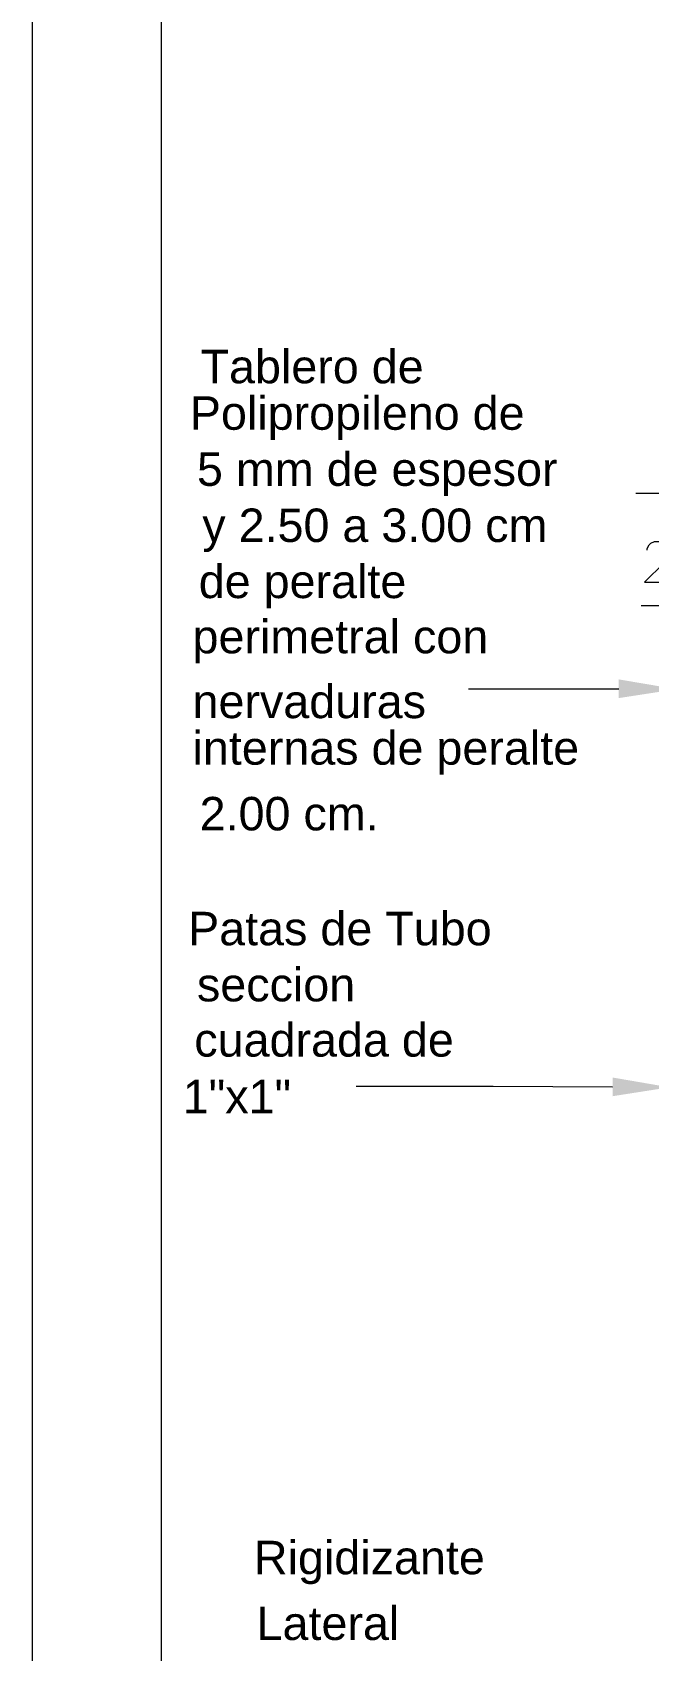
# Model space of a CAD drawing. Header units: inches. Extents: x 0.13 to 4.47, y 0.19 to 3.07.
# Drawn here: x 0.131 to 0.452, y 1.047 to 1.891 of the extents above; entities that cross this region are included whole.
import ezdxf

# ---------------------------------------------------------------- set-up
doc = ezdxf.new("R2010")
doc.units = ezdxf.units.IN
doc.header["$MEASUREMENT"] = 0
for name, color, linetype in [('PDF_PDF5_PDF12_PDF11_0', 7, 'Continuous'), ('PDF_PDF5_PDF12_PDF11_cotas', 7, 'Continuous'), ('PDF_PDF5_PDF12_PDF11_COTAS-01', 7, 'Continuous'), ('PDF_PDF5_PDF12_PDF11_PIEZAS', 7, 'Continuous'), ('PDF_Texto', 7, 'Continuous')]:
    doc.layers.add(name, color=color, linetype=linetype)
doc.styles.add('PDF Arial', font='arial.ttf')

msp = doc.modelspace()

# ---------------------------------------------------------------- linework, layer by layer
at = {"layer": 'PDF_PDF5_PDF12_PDF11_0', "lineweight": 13}
msp.add_lwpolyline([(0.45171, 1.62122), (0.45171, 1.62215), (0.45264, 1.62401), (0.45356, 1.62494), (0.45542, 1.62586), (0.4596, 1.62586), (0.46146, 1.62494), (0.46239, 1.62401), (0.46332, 1.62215), (0.46332, 1.61936), (0.46239, 1.61751), (0.46053, 1.61472), (0.45031, 1.6045), (0.46517, 1.6045)], dxfattribs=at)
at = {"layer": 'PDF_PDF5_PDF12_PDF11_0', "lineweight": 5}
for points in [[(0.44846, 1.59243), (0.46053, 1.59243), (0.48514, 1.59243), (0.49722, 1.59243)], [(0.43685, 1.54877), (0.37183, 1.54877), (0.35836, 1.54877)], [(0.43359, 1.34119), (0.37137, 1.34165), (0.29985, 1.34165)]]:
    msp.add_lwpolyline(points, dxfattribs=at)
at = {"layer": 'PDF_PDF5_PDF12_PDF11_0', "transparency": 33554559}
for points in [[(0.43685, 1.55388), (0.46703, 1.54877), (0.43685, 1.54413)], [(0.43359, 1.3463), (0.46332, 1.34119), (0.43359, 1.33654)]]:
    msp.add_solid(points, dxfattribs=at)
at = {"layer": 'PDF_PDF5_PDF12_PDF11_cotas', "lineweight": 5}
msp.add_lwpolyline([(0.19814, 3.00281), (4.407, 3.00281), (4.407, 0.2531), (0.19814, 0.2531)], close=True, dxfattribs=at)
at = {"layer": 'PDF_PDF5_PDF12_PDF11_COTAS-01', "lineweight": 5}
msp.add_lwpolyline([(0.44567, 1.65094), (1.67447, 1.65094)], dxfattribs=at)
at = {"layer": 'PDF_PDF5_PDF12_PDF11_PIEZAS', "lineweight": 5}
msp.add_lwpolyline([(4.47434, 3.07015), (4.47434, 0.18576), (0.13081, 0.18576), (0.13081, 3.07015)], close=True, dxfattribs=at)

# ---------------------------------------------------------------- texts
at = {"layer": 'PDF_Texto', "attachment_point": 7, "style": 'PDF Arial'}
for s, insert, char_height in [('Tablero de', (0.21858, 1.70804), 0.017438), ('Polipropileno de', (0.213, 1.67878), 0.0174385), ('5 mm de espesor', (0.21672, 1.64953), 0.0174385), ('y 2.50 a 3.00 cm', (0.21951, 1.62027), 0.0174385), ('de peralte', (0.21765, 1.59101), 0.017438), ('perimetral con', (0.2144, 1.56222), 0.0174385), ('nervaduras', (0.2144, 1.53343), 0.017438), ('internas de peralte', (0.2144, 1.50417), 0.0174385), ('2.00 cm.', (0.21811, 1.47491), 0.017438), ('Patas de Tubo', (0.21208, 1.415), 0.0174385), ('seccion', (0.21672, 1.38575), 0.017438), ('cuadrada de', (0.21533, 1.35695), 0.0174385), ('1"x1"', (0.20929, 1.3277), 0.017438), ('Rigidizante', (0.24644, 1.08203), 0.0174385), ('Lateral', (0.24783, 1.05277), 0.017438)]:
    msp.add_mtext(s, dxfattribs=dict(at, insert=insert, char_height=char_height))

doc.saveas('drawing.dxf')
